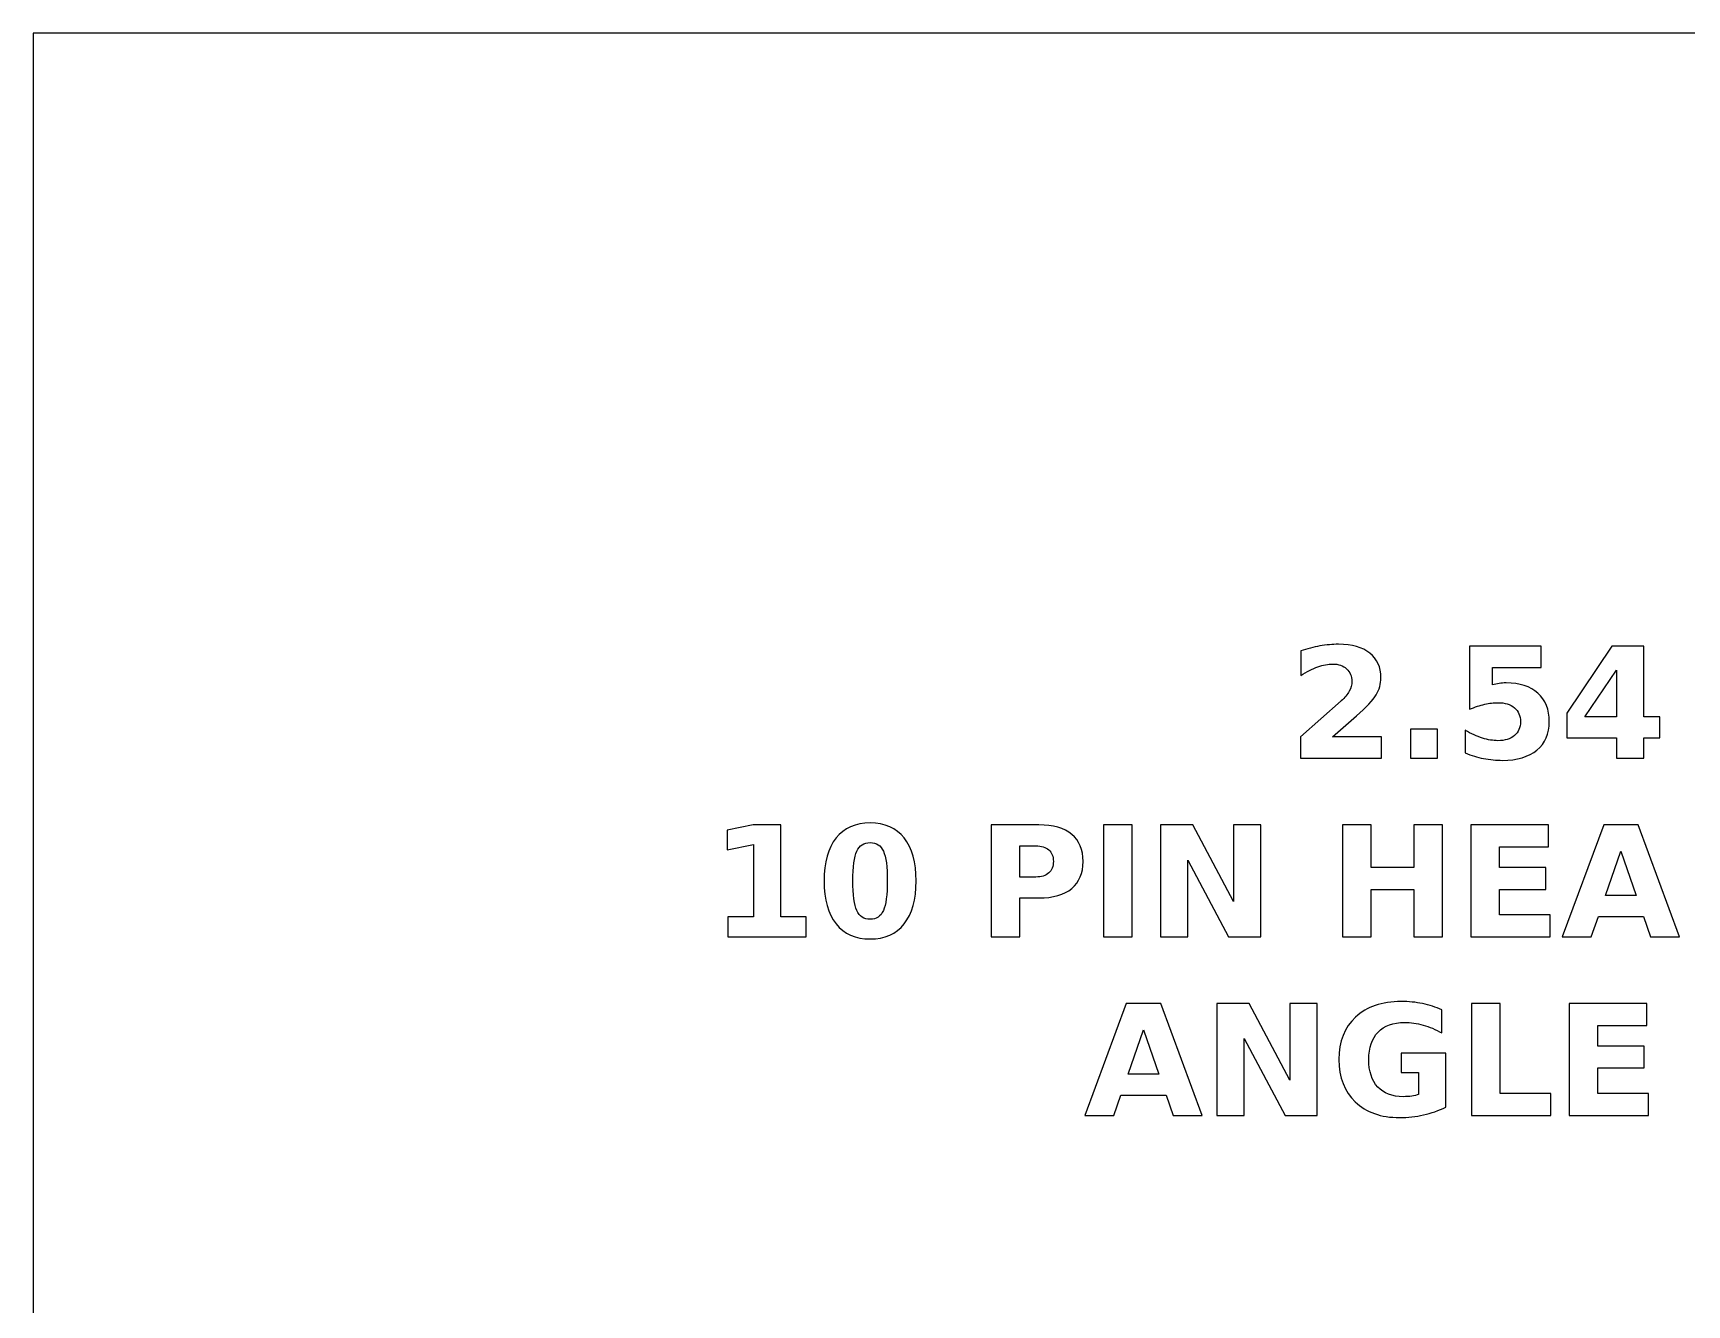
# Model space of a CAD drawing. Header units: centimetres. Extents: x -12 to -9, y -16.35 to -13.35.
# Drawn here: x -12 to -10.479, y -14.52 to -13.35 of the extents above; entities that cross this region are included whole.
import ezdxf

# ---------------------------------------------------------------- set-up
doc = ezdxf.new("R2010")
doc.units = ezdxf.units.CM
doc.header["$MEASUREMENT"] = 0
doc.layers.add('Layer 1', color=7, linetype='Continuous')

msp = doc.modelspace()

# ---------------------------------------------------------------- linework, layer by layer
at = {"layer": 'Layer 1', "color": 7}
msp.add_lwpolyline([(-12, -16.35), (-9, -16.35), (-9, -13.35), (-12, -13.35), (-12, -16.35)], close=True, dxfattribs=at)
at = {"layer": 'Layer 1', "color": 250}
for points, knots in [([(-10.80503, -13.99727), (-10.80503, -13.99727), (-10.75975, -13.99727), (-10.75975, -13.99727), (-10.75975, -13.99727), (-10.75975, -13.99727), (-10.75975, -14.01677), (-10.75975, -14.01677), (-10.75975, -14.01677), (-10.75975, -14.01677), (-10.83452, -14.01677), (-10.83452, -14.01677), (-10.83452, -14.01677), (-10.83452, -14.01677), (-10.83452, -13.99727), (-10.83452, -13.99727), (-10.83452, -13.99727), (-10.83452, -13.99727), (-10.79696, -13.96414), (-10.79696, -13.96414), (-10.79696, -13.96414), (-10.7936, -13.9611), (-10.79113, -13.95814), (-10.78953, -13.95525), (-10.78953, -13.95525), (-10.78791, -13.95235), (-10.78711, -13.94934), (-10.78711, -13.94621), (-10.78711, -13.94621), (-10.78711, -13.94139), (-10.78873, -13.93751), (-10.79197, -13.93457), (-10.79197, -13.93457), (-10.7952, -13.93163), (-10.7995, -13.93018), (-10.80489, -13.93018), (-10.80489, -13.93018), (-10.80902, -13.93018), (-10.81354, -13.93107), (-10.81846, -13.93283), (-10.81846, -13.93283), (-10.82337, -13.9346), (-10.82864, -13.93723), (-10.83424, -13.94071), (-10.83424, -13.94071), (-10.83424, -13.94071), (-10.83424, -13.91811), (-10.83424, -13.91811), (-10.83424, -13.91811), (-10.82826, -13.91614), (-10.82236, -13.91463), (-10.81653, -13.9136), (-10.81653, -13.9136), (-10.81069, -13.91256), (-10.80498, -13.91204), (-10.79936, -13.91204), (-10.79936, -13.91204), (-10.78706, -13.91204), (-10.77749, -13.91475), (-10.77067, -13.92018), (-10.77067, -13.92018), (-10.76385, -13.92559), (-10.76044, -13.93314), (-10.76044, -13.94285), (-10.76044, -13.94285), (-10.76044, -13.94845), (-10.76189, -13.95367), (-10.76479, -13.95852), (-10.76479, -13.95852), (-10.76768, -13.96336), (-10.77377, -13.96985), (-10.78304, -13.97799), (-10.78304, -13.97799), (-10.78304, -13.97799), (-10.80503, -13.99727), (-10.80503, -13.99727)], [0, 0, 0, 0, 0.0526316, 0.0526316, 0.0526316, 0.0526316, 0.1052632, 0.1052632, 0.1052632, 0.1052632, 0.1578947, 0.1578947, 0.1578947, 0.1578947, 0.2105263, 0.2105263, 0.2105263, 0.2105263, 0.2631579, 0.2631579, 0.2631579, 0.2631579, 0.3157895, 0.3157895, 0.3157895, 0.3157895, 0.3684211, 0.3684211, 0.3684211, 0.3684211, 0.4210526, 0.4210526, 0.4210526, 0.4210526, 0.4736842, 0.4736842, 0.4736842, 0.4736842, 0.5263158, 0.5263158, 0.5263158, 0.5263158, 0.5789474, 0.5789474, 0.5789474, 0.5789474, 0.6315789, 0.6315789, 0.6315789, 0.6315789, 0.6842105, 0.6842105, 0.6842105, 0.6842105, 0.7368421, 0.7368421, 0.7368421, 0.7368421, 0.7894737, 0.7894737, 0.7894737, 0.7894737, 0.8421053, 0.8421053, 0.8421053, 0.8421053, 0.8947368, 0.8947368, 0.8947368, 0.8947368, 0.9473684, 0.9473684, 0.9473684, 0.9473684, 1, 1, 1, 1]), ([(-10.67894, -13.9139), (-10.67894, -13.9139), (-10.613, -13.9139), (-10.613, -13.9139), (-10.613, -13.9139), (-10.613, -13.9139), (-10.613, -13.9334), (-10.613, -13.9334), (-10.613, -13.9334), (-10.613, -13.9334), (-10.6578, -13.9334), (-10.6578, -13.9334), (-10.6578, -13.9334), (-10.6578, -13.9334), (-10.6578, -13.94932), (-10.6578, -13.94932), (-10.6578, -13.94932), (-10.65578, -13.94878), (-10.65375, -13.94836), (-10.65171, -13.94805), (-10.65171, -13.94805), (-10.64966, -13.94774), (-10.64752, -13.9476), (-10.64533, -13.9476), (-10.64533, -13.9476), (-10.63278, -13.9476), (-10.62302, -13.95073), (-10.61603, -13.95701), (-10.61603, -13.95701), (-10.60905, -13.96327), (-10.60557, -13.97201), (-10.60557, -13.98321), (-10.60557, -13.98321), (-10.60557, -13.99433), (-10.60938, -14.00304), (-10.61697, -14.00934), (-10.61697, -14.00934), (-10.62457, -14.01562), (-10.63513, -14.01877), (-10.64863, -14.01877), (-10.64863, -14.01877), (-10.65446, -14.01877), (-10.66025, -14.0182), (-10.66596, -14.01708), (-10.66596, -14.01708), (-10.67168, -14.01595), (-10.67737, -14.01425), (-10.68301, -14.01195), (-10.68301, -14.01195), (-10.68301, -14.01195), (-10.68301, -13.99106), (-10.68301, -13.99106), (-10.68301, -13.99106), (-10.67741, -13.99429), (-10.6721, -13.99669), (-10.66707, -13.99828), (-10.66707, -13.99828), (-10.66203, -13.99991), (-10.65728, -14.00071), (-10.65284, -14.00071), (-10.65284, -14.00071), (-10.64639, -14.00071), (-10.64134, -13.99913), (-10.63764, -13.99598), (-10.63764, -13.99598), (-10.63395, -13.99285), (-10.63209, -13.9886), (-10.63209, -13.98321), (-10.63209, -13.98321), (-10.63209, -13.9778), (-10.63395, -13.97354), (-10.63764, -13.97042), (-10.63764, -13.97042), (-10.64134, -13.96729), (-10.64639, -13.96574), (-10.65284, -13.96574), (-10.65284, -13.96574), (-10.65665, -13.96574), (-10.66072, -13.96623), (-10.66502, -13.96722), (-10.66502, -13.96722), (-10.66935, -13.9682), (-10.67398, -13.96973), (-10.67894, -13.9718), (-10.67894, -13.9718), (-10.67894, -13.9718), (-10.67894, -13.9139), (-10.67894, -13.9139)], [0, 0, 0, 0, 0.0454545, 0.0454545, 0.0454545, 0.0454545, 0.0909091, 0.0909091, 0.0909091, 0.0909091, 0.1363636, 0.1363636, 0.1363636, 0.1363636, 0.1818182, 0.1818182, 0.1818182, 0.1818182, 0.2272727, 0.2272727, 0.2272727, 0.2272727, 0.2727273, 0.2727273, 0.2727273, 0.2727273, 0.3181818, 0.3181818, 0.3181818, 0.3181818, 0.3636364, 0.3636364, 0.3636364, 0.3636364, 0.4090909, 0.4090909, 0.4090909, 0.4090909, 0.4545455, 0.4545455, 0.4545455, 0.4545455, 0.5, 0.5, 0.5, 0.5, 0.5454545, 0.5454545, 0.5454545, 0.5454545, 0.5909091, 0.5909091, 0.5909091, 0.5909091, 0.6363636, 0.6363636, 0.6363636, 0.6363636, 0.6818182, 0.6818182, 0.6818182, 0.6818182, 0.7272727, 0.7272727, 0.7272727, 0.7272727, 0.7727273, 0.7727273, 0.7727273, 0.7727273, 0.8181818, 0.8181818, 0.8181818, 0.8181818, 0.8636364, 0.8636364, 0.8636364, 0.8636364, 0.9090909, 0.9090909, 0.9090909, 0.9090909, 0.9545455, 0.9545455, 0.9545455, 0.9545455, 1, 1, 1, 1]), ([(-10.54816, -13.9139), (-10.54816, -13.9139), (-10.51866, -13.9139), (-10.51866, -13.9139), (-10.51866, -13.9139), (-10.51866, -13.9139), (-10.51866, -13.97881), (-10.51866, -13.97881), (-10.51866, -13.97881), (-10.51866, -13.97881), (-10.50399, -13.97881), (-10.50399, -13.97881), (-10.50399, -13.97881), (-10.50399, -13.97881), (-10.50399, -13.99803), (-10.50399, -13.99803), (-10.50399, -13.99803), (-10.50399, -13.99803), (-10.51866, -13.99803), (-10.51866, -13.99803), (-10.51866, -13.99803), (-10.51866, -13.99803), (-10.51866, -14.01677), (-10.51866, -14.01677), (-10.51866, -14.01677), (-10.51866, -14.01677), (-10.54373, -14.01677), (-10.54373, -14.01677), (-10.54373, -14.01677), (-10.54373, -14.01677), (-10.54373, -13.99803), (-10.54373, -13.99803), (-10.54373, -13.99803), (-10.54373, -13.99803), (-10.58936, -13.99803), (-10.58936, -13.99803), (-10.58936, -13.99803), (-10.58936, -13.99803), (-10.58936, -13.97528), (-10.58936, -13.97528), (-10.58936, -13.97528), (-10.58936, -13.97528), (-10.54816, -13.9139), (-10.54816, -13.9139)], [0, 0, 0, 0, 0.0909091, 0.0909091, 0.0909091, 0.0909091, 0.1818182, 0.1818182, 0.1818182, 0.1818182, 0.2727273, 0.2727273, 0.2727273, 0.2727273, 0.3636364, 0.3636364, 0.3636364, 0.3636364, 0.4545455, 0.4545455, 0.4545455, 0.4545455, 0.5454545, 0.5454545, 0.5454545, 0.5454545, 0.6363636, 0.6363636, 0.6363636, 0.6363636, 0.7272727, 0.7272727, 0.7272727, 0.7272727, 0.8181818, 0.8181818, 0.8181818, 0.8181818, 0.9090909, 0.9090909, 0.9090909, 0.9090909, 1, 1, 1, 1]), ([(-10.54373, -13.93575), (-10.54373, -13.93575), (-10.57283, -13.97881), (-10.57283, -13.97881), (-10.57283, -13.97881), (-10.57283, -13.97881), (-10.54373, -13.97881), (-10.54373, -13.97881), (-10.54373, -13.97881), (-10.54373, -13.97881), (-10.54373, -13.93575), (-10.54373, -13.93575)], [0, 0, 0, 0, 0.3333333, 0.3333333, 0.3333333, 0.3333333, 0.6666667, 0.6666667, 0.6666667, 0.6666667, 1, 1, 1, 1]), ([(-10.73311, -13.9901), (-10.73311, -13.9901), (-10.70829, -13.9901), (-10.70829, -13.9901), (-10.70829, -13.9901), (-10.70829, -13.9901), (-10.70829, -14.01677), (-10.70829, -14.01677), (-10.70829, -14.01677), (-10.70829, -14.01677), (-10.73311, -14.01677), (-10.73311, -14.01677), (-10.73311, -14.01677), (-10.73311, -14.01677), (-10.73311, -13.9901), (-10.73311, -13.9901)], [0, 0, 0, 0, 0.25, 0.25, 0.25, 0.25, 0.5, 0.5, 0.5, 0.5, 0.75, 0.75, 0.75, 0.75, 1, 1, 1, 1]), ([(-11.36095, -14.1627), (-11.36095, -14.1627), (-11.33752, -14.1627), (-11.33752, -14.1627), (-11.33752, -14.1627), (-11.33752, -14.1627), (-11.33752, -14.09621), (-11.33752, -14.09621), (-11.33752, -14.09621), (-11.33752, -14.09621), (-11.36156, -14.10118), (-11.36156, -14.10118), (-11.36156, -14.10118), (-11.36156, -14.10118), (-11.36156, -14.08311), (-11.36156, -14.08311), (-11.36156, -14.08311), (-11.36156, -14.08311), (-11.33766, -14.07815), (-11.33766, -14.07815), (-11.33766, -14.07815), (-11.33766, -14.07815), (-11.31245, -14.07815), (-11.31245, -14.07815), (-11.31245, -14.07815), (-11.31245, -14.07815), (-11.31245, -14.1627), (-11.31245, -14.1627), (-11.31245, -14.1627), (-11.31245, -14.1627), (-11.28903, -14.1627), (-11.28903, -14.1627), (-11.28903, -14.1627), (-11.28903, -14.1627), (-11.28903, -14.18102), (-11.28903, -14.18102), (-11.28903, -14.18102), (-11.28903, -14.18102), (-11.36095, -14.18102), (-11.36095, -14.18102), (-11.36095, -14.18102), (-11.36095, -14.18102), (-11.36095, -14.1627), (-11.36095, -14.1627)], [0, 0, 0, 0, 0.0909091, 0.0909091, 0.0909091, 0.0909091, 0.1818182, 0.1818182, 0.1818182, 0.1818182, 0.2727273, 0.2727273, 0.2727273, 0.2727273, 0.3636364, 0.3636364, 0.3636364, 0.3636364, 0.4545455, 0.4545455, 0.4545455, 0.4545455, 0.5454545, 0.5454545, 0.5454545, 0.5454545, 0.6363636, 0.6363636, 0.6363636, 0.6363636, 0.7272727, 0.7272727, 0.7272727, 0.7272727, 0.8181818, 0.8181818, 0.8181818, 0.8181818, 0.9090909, 0.9090909, 0.9090909, 0.9090909, 1, 1, 1, 1]), ([(-11.18785, -14.12968), (-11.18785, -14.14673), (-11.19152, -14.15988), (-11.19888, -14.16914), (-11.19888, -14.16914), (-11.20622, -14.17839), (-11.21666, -14.18302), (-11.23016, -14.18302), (-11.23016, -14.18302), (-11.24371, -14.18302), (-11.25417, -14.17839), (-11.26151, -14.16914), (-11.26151, -14.16914), (-11.26887, -14.15988), (-11.27254, -14.14673), (-11.27254, -14.12968), (-11.27254, -14.12968), (-11.27254, -14.11261), (-11.26887, -14.09943), (-11.26151, -14.09017), (-11.26151, -14.09017), (-11.25417, -14.08093), (-11.24371, -14.07629), (-11.23016, -14.07629), (-11.23016, -14.07629), (-11.21666, -14.07629), (-11.20622, -14.08093), (-11.19888, -14.09017), (-11.19888, -14.09017), (-11.19152, -14.09943), (-11.18785, -14.11261), (-11.18785, -14.12968)], [0, 0, 0, 0, 0.125, 0.125, 0.125, 0.125, 0.25, 0.25, 0.25, 0.25, 0.375, 0.375, 0.375, 0.375, 0.5, 0.5, 0.5, 0.5, 0.625, 0.625, 0.625, 0.625, 0.75, 0.75, 0.75, 0.75, 0.875, 0.875, 0.875, 0.875, 1, 1, 1, 1]), ([(-11.11901, -14.07815), (-11.11901, -14.07815), (-11.07499, -14.07815), (-11.07499, -14.07815), (-11.07499, -14.07815), (-11.06189, -14.07815), (-11.05184, -14.08107), (-11.04483, -14.08688), (-11.04483, -14.08688), (-11.03783, -14.09269), (-11.03432, -14.10096), (-11.03432, -14.11171), (-11.03432, -14.11171), (-11.03432, -14.12248), (-11.03783, -14.13078), (-11.04483, -14.13659), (-11.04483, -14.13659), (-11.05184, -14.1424), (-11.06189, -14.14532), (-11.07499, -14.14532), (-11.07499, -14.14532), (-11.07499, -14.14532), (-11.09248, -14.14532), (-11.09248, -14.14532), (-11.09248, -14.14532), (-11.09248, -14.14532), (-11.09248, -14.18102), (-11.09248, -14.18102), (-11.09248, -14.18102), (-11.09248, -14.18102), (-11.11901, -14.18102), (-11.11901, -14.18102), (-11.11901, -14.18102), (-11.11901, -14.18102), (-11.11901, -14.07815), (-11.11901, -14.07815)], [0, 0, 0, 0, 0.1111111, 0.1111111, 0.1111111, 0.1111111, 0.2222222, 0.2222222, 0.2222222, 0.2222222, 0.3333333, 0.3333333, 0.3333333, 0.3333333, 0.4444444, 0.4444444, 0.4444444, 0.4444444, 0.5555556, 0.5555556, 0.5555556, 0.5555556, 0.6666667, 0.6666667, 0.6666667, 0.6666667, 0.7777778, 0.7777778, 0.7777778, 0.7777778, 0.8888889, 0.8888889, 0.8888889, 0.8888889, 1, 1, 1, 1]), ([(-11.0156, -14.07815), (-11.0156, -14.07815), (-10.98907, -14.07815), (-10.98907, -14.07815), (-10.98907, -14.07815), (-10.98907, -14.07815), (-10.98907, -14.18102), (-10.98907, -14.18102), (-10.98907, -14.18102), (-10.98907, -14.18102), (-11.0156, -14.18102), (-11.0156, -14.18102), (-11.0156, -14.18102), (-11.0156, -14.18102), (-11.0156, -14.07815), (-11.0156, -14.07815)], [0, 0, 0, 0, 0.25, 0.25, 0.25, 0.25, 0.5, 0.5, 0.5, 0.5, 0.75, 0.75, 0.75, 0.75, 1, 1, 1, 1]), ([(-10.96311, -14.07815), (-10.96311, -14.07815), (-10.93348, -14.07815), (-10.93348, -14.07815), (-10.93348, -14.07815), (-10.93348, -14.07815), (-10.89606, -14.14871), (-10.89606, -14.14871), (-10.89606, -14.14871), (-10.89606, -14.14871), (-10.89606, -14.07815), (-10.89606, -14.07815), (-10.89606, -14.07815), (-10.89606, -14.07815), (-10.87092, -14.07815), (-10.87092, -14.07815), (-10.87092, -14.07815), (-10.87092, -14.07815), (-10.87092, -14.18102), (-10.87092, -14.18102), (-10.87092, -14.18102), (-10.87092, -14.18102), (-10.90055, -14.18102), (-10.90055, -14.18102), (-10.90055, -14.18102), (-10.90055, -14.18102), (-10.93797, -14.11046), (-10.93797, -14.11046), (-10.93797, -14.11046), (-10.93797, -14.11046), (-10.93797, -14.18102), (-10.93797, -14.18102), (-10.93797, -14.18102), (-10.93797, -14.18102), (-10.96311, -14.18102), (-10.96311, -14.18102), (-10.96311, -14.18102), (-10.96311, -14.18102), (-10.96311, -14.07815), (-10.96311, -14.07815)], [0, 0, 0, 0, 0.1, 0.1, 0.1, 0.1, 0.2, 0.2, 0.2, 0.2, 0.3, 0.3, 0.3, 0.3, 0.4, 0.4, 0.4, 0.4, 0.5, 0.5, 0.5, 0.5, 0.6, 0.6, 0.6, 0.6, 0.7, 0.7, 0.7, 0.7, 0.8, 0.8, 0.8, 0.8, 0.9, 0.9, 0.9, 0.9, 1, 1, 1, 1]), ([(-10.79589, -14.07815), (-10.79589, -14.07815), (-10.76936, -14.07815), (-10.76936, -14.07815), (-10.76936, -14.07815), (-10.76936, -14.07815), (-10.76936, -14.11736), (-10.76936, -14.11736), (-10.76936, -14.11736), (-10.76936, -14.11736), (-10.73023, -14.11736), (-10.73023, -14.11736), (-10.73023, -14.11736), (-10.73023, -14.11736), (-10.73023, -14.07815), (-10.73023, -14.07815), (-10.73023, -14.07815), (-10.73023, -14.07815), (-10.7037, -14.07815), (-10.7037, -14.07815), (-10.7037, -14.07815), (-10.7037, -14.07815), (-10.7037, -14.18102), (-10.7037, -14.18102), (-10.7037, -14.18102), (-10.7037, -14.18102), (-10.73023, -14.18102), (-10.73023, -14.18102), (-10.73023, -14.18102), (-10.73023, -14.18102), (-10.73023, -14.13742), (-10.73023, -14.13742), (-10.73023, -14.13742), (-10.73023, -14.13742), (-10.76936, -14.13742), (-10.76936, -14.13742), (-10.76936, -14.13742), (-10.76936, -14.13742), (-10.76936, -14.18102), (-10.76936, -14.18102), (-10.76936, -14.18102), (-10.76936, -14.18102), (-10.79589, -14.18102), (-10.79589, -14.18102), (-10.79589, -14.18102), (-10.79589, -14.18102), (-10.79589, -14.07815), (-10.79589, -14.07815)], [0, 0, 0, 0, 0.0833333, 0.0833333, 0.0833333, 0.0833333, 0.1666667, 0.1666667, 0.1666667, 0.1666667, 0.25, 0.25, 0.25, 0.25, 0.3333333, 0.3333333, 0.3333333, 0.3333333, 0.4166667, 0.4166667, 0.4166667, 0.4166667, 0.5, 0.5, 0.5, 0.5, 0.5833333, 0.5833333, 0.5833333, 0.5833333, 0.6666667, 0.6666667, 0.6666667, 0.6666667, 0.75, 0.75, 0.75, 0.75, 0.8333333, 0.8333333, 0.8333333, 0.8333333, 0.9166667, 0.9166667, 0.9166667, 0.9166667, 1, 1, 1, 1]), ([(-10.6778, -14.07815), (-10.6778, -14.07815), (-10.60621, -14.07815), (-10.60621, -14.07815), (-10.60621, -14.07815), (-10.60621, -14.07815), (-10.60621, -14.09821), (-10.60621, -14.09821), (-10.60621, -14.09821), (-10.60621, -14.09821), (-10.65127, -14.09821), (-10.65127, -14.09821), (-10.65127, -14.09821), (-10.65127, -14.09821), (-10.65127, -14.11736), (-10.65127, -14.11736), (-10.65127, -14.11736), (-10.65127, -14.11736), (-10.60892, -14.11736), (-10.60892, -14.11736), (-10.60892, -14.11736), (-10.60892, -14.11736), (-10.60892, -14.13742), (-10.60892, -14.13742), (-10.60892, -14.13742), (-10.60892, -14.13742), (-10.65127, -14.13742), (-10.65127, -14.13742), (-10.65127, -14.13742), (-10.65127, -14.13742), (-10.65127, -14.16096), (-10.65127, -14.16096), (-10.65127, -14.16096), (-10.65127, -14.16096), (-10.60471, -14.16096), (-10.60471, -14.16096), (-10.60471, -14.16096), (-10.60471, -14.16096), (-10.60471, -14.18102), (-10.60471, -14.18102), (-10.60471, -14.18102), (-10.60471, -14.18102), (-10.6778, -14.18102), (-10.6778, -14.18102), (-10.6778, -14.18102), (-10.6778, -14.18102), (-10.6778, -14.07815), (-10.6778, -14.07815)], [0, 0, 0, 0, 0.0833333, 0.0833333, 0.0833333, 0.0833333, 0.1666667, 0.1666667, 0.1666667, 0.1666667, 0.25, 0.25, 0.25, 0.25, 0.3333333, 0.3333333, 0.3333333, 0.3333333, 0.4166667, 0.4166667, 0.4166667, 0.4166667, 0.5, 0.5, 0.5, 0.5, 0.5833333, 0.5833333, 0.5833333, 0.5833333, 0.6666667, 0.6666667, 0.6666667, 0.6666667, 0.75, 0.75, 0.75, 0.75, 0.8333333, 0.8333333, 0.8333333, 0.8333333, 0.9166667, 0.9166667, 0.9166667, 0.9166667, 1, 1, 1, 1]), ([(-10.51898, -14.1623), (-10.51898, -14.1623), (-10.56047, -14.1623), (-10.56047, -14.1623), (-10.56047, -14.1623), (-10.56047, -14.1623), (-10.56701, -14.18102), (-10.56701, -14.18102), (-10.56701, -14.18102), (-10.56701, -14.18102), (-10.59368, -14.18102), (-10.59368, -14.18102), (-10.59368, -14.18102), (-10.59368, -14.18102), (-10.55558, -14.07815), (-10.55558, -14.07815), (-10.55558, -14.07815), (-10.55558, -14.07815), (-10.52395, -14.07815), (-10.52395, -14.07815), (-10.52395, -14.07815), (-10.52395, -14.07815), (-10.48585, -14.18102), (-10.48585, -14.18102), (-10.48585, -14.18102), (-10.48585, -14.18102), (-10.51252, -14.18102), (-10.51252, -14.18102), (-10.51252, -14.18102), (-10.51252, -14.18102), (-10.51898, -14.1623), (-10.51898, -14.1623)], [0, 0, 0, 0, 0.125, 0.125, 0.125, 0.125, 0.25, 0.25, 0.25, 0.25, 0.375, 0.375, 0.375, 0.375, 0.5, 0.5, 0.5, 0.5, 0.625, 0.625, 0.625, 0.625, 0.75, 0.75, 0.75, 0.75, 0.875, 0.875, 0.875, 0.875, 1, 1, 1, 1]), ([(-11.21438, -14.12949), (-11.21438, -14.11663), (-11.21558, -14.10757), (-11.218, -14.1023), (-11.218, -14.1023), (-11.2204, -14.09706), (-11.22447, -14.09443), (-11.23016, -14.09443), (-11.23016, -14.09443), (-11.23585, -14.09443), (-11.23992, -14.09706), (-11.24237, -14.1023), (-11.24237, -14.1023), (-11.24479, -14.10757), (-11.24601, -14.11663), (-11.24601, -14.12949), (-11.24601, -14.12949), (-11.24601, -14.14247), (-11.24479, -14.15165), (-11.24237, -14.15696), (-11.24237, -14.15696), (-11.23992, -14.1623), (-11.23585, -14.16496), (-11.23016, -14.16496), (-11.23016, -14.16496), (-11.22452, -14.16496), (-11.22047, -14.1623), (-11.21802, -14.15696), (-11.21802, -14.15696), (-11.2156, -14.15165), (-11.21438, -14.14247), (-11.21438, -14.12949)], [0, 0, 0, 0, 0.125, 0.125, 0.125, 0.125, 0.25, 0.25, 0.25, 0.25, 0.375, 0.375, 0.375, 0.375, 0.5, 0.5, 0.5, 0.5, 0.625, 0.625, 0.625, 0.625, 0.75, 0.75, 0.75, 0.75, 0.875, 0.875, 0.875, 0.875, 1, 1, 1, 1]), ([(-11.09248, -14.09737), (-11.09248, -14.09737), (-11.09248, -14.1261), (-11.09248, -14.1261), (-11.09248, -14.1261), (-11.09248, -14.1261), (-11.07781, -14.1261), (-11.07781, -14.1261), (-11.07781, -14.1261), (-11.07266, -14.1261), (-11.06868, -14.12486), (-11.06588, -14.12234), (-11.06588, -14.12234), (-11.06308, -14.11985), (-11.06167, -14.1163), (-11.06167, -14.11171), (-11.06167, -14.11171), (-11.06167, -14.1071), (-11.06308, -14.10357), (-11.06588, -14.10108), (-11.06588, -14.10108), (-11.06868, -14.09861), (-11.07266, -14.09737), (-11.07781, -14.09737), (-11.07781, -14.09737), (-11.07781, -14.09737), (-11.09248, -14.09737), (-11.09248, -14.09737)], [0, 0, 0, 0, 0.1428571, 0.1428571, 0.1428571, 0.1428571, 0.2857143, 0.2857143, 0.2857143, 0.2857143, 0.4285714, 0.4285714, 0.4285714, 0.4285714, 0.5714286, 0.5714286, 0.5714286, 0.5714286, 0.7142857, 0.7142857, 0.7142857, 0.7142857, 0.8571429, 0.8571429, 0.8571429, 0.8571429, 1, 1, 1, 1]), ([(-10.55386, -14.1432), (-10.55386, -14.1432), (-10.52566, -14.1432), (-10.52566, -14.1432), (-10.52566, -14.1432), (-10.52566, -14.1432), (-10.53973, -14.10228), (-10.53973, -14.10228), (-10.53973, -14.10228), (-10.53973, -14.10228), (-10.55386, -14.1432), (-10.55386, -14.1432)], [0, 0, 0, 0, 0.3333333, 0.3333333, 0.3333333, 0.3333333, 0.6666667, 0.6666667, 0.6666667, 0.6666667, 1, 1, 1, 1]), ([(-10.95799, -14.32655), (-10.95799, -14.32655), (-10.99948, -14.32655), (-10.99948, -14.32655), (-10.99948, -14.32655), (-10.99948, -14.32655), (-11.00602, -14.34527), (-11.00602, -14.34527), (-11.00602, -14.34527), (-11.00602, -14.34527), (-11.03269, -14.34527), (-11.03269, -14.34527), (-11.03269, -14.34527), (-11.03269, -14.34527), (-10.99459, -14.2424), (-10.99459, -14.2424), (-10.99459, -14.2424), (-10.99459, -14.2424), (-10.96296, -14.2424), (-10.96296, -14.2424), (-10.96296, -14.2424), (-10.96296, -14.2424), (-10.92486, -14.34527), (-10.92486, -14.34527), (-10.92486, -14.34527), (-10.92486, -14.34527), (-10.95153, -14.34527), (-10.95153, -14.34527), (-10.95153, -14.34527), (-10.95153, -14.34527), (-10.95799, -14.32655), (-10.95799, -14.32655)], [0, 0, 0, 0, 0.125, 0.125, 0.125, 0.125, 0.25, 0.25, 0.25, 0.25, 0.375, 0.375, 0.375, 0.375, 0.5, 0.5, 0.5, 0.5, 0.625, 0.625, 0.625, 0.625, 0.75, 0.75, 0.75, 0.75, 0.875, 0.875, 0.875, 0.875, 1, 1, 1, 1]), ([(-10.91119, -14.2424), (-10.91119, -14.2424), (-10.88156, -14.2424), (-10.88156, -14.2424), (-10.88156, -14.2424), (-10.88156, -14.2424), (-10.84414, -14.31296), (-10.84414, -14.31296), (-10.84414, -14.31296), (-10.84414, -14.31296), (-10.84414, -14.2424), (-10.84414, -14.2424), (-10.84414, -14.2424), (-10.84414, -14.2424), (-10.819, -14.2424), (-10.819, -14.2424), (-10.819, -14.2424), (-10.819, -14.2424), (-10.819, -14.34527), (-10.819, -14.34527), (-10.819, -14.34527), (-10.819, -14.34527), (-10.84863, -14.34527), (-10.84863, -14.34527), (-10.84863, -14.34527), (-10.84863, -14.34527), (-10.88605, -14.27471), (-10.88605, -14.27471), (-10.88605, -14.27471), (-10.88605, -14.27471), (-10.88605, -14.34527), (-10.88605, -14.34527), (-10.88605, -14.34527), (-10.88605, -14.34527), (-10.91119, -14.34527), (-10.91119, -14.34527), (-10.91119, -14.34527), (-10.91119, -14.34527), (-10.91119, -14.2424), (-10.91119, -14.2424)], [0, 0, 0, 0, 0.1, 0.1, 0.1, 0.1, 0.2, 0.2, 0.2, 0.2, 0.3, 0.3, 0.3, 0.3, 0.4, 0.4, 0.4, 0.4, 0.5, 0.5, 0.5, 0.5, 0.6, 0.6, 0.6, 0.6, 0.7, 0.7, 0.7, 0.7, 0.8, 0.8, 0.8, 0.8, 0.9, 0.9, 0.9, 0.9, 1, 1, 1, 1]), ([(-10.70063, -14.33763), (-10.70724, -14.34085), (-10.7141, -14.34325), (-10.72123, -14.34487), (-10.72123, -14.34487), (-10.72836, -14.34647), (-10.73569, -14.34727), (-10.74329, -14.34727), (-10.74329, -14.34727), (-10.76041, -14.34727), (-10.77398, -14.34247), (-10.784, -14.3329), (-10.784, -14.3329), (-10.79402, -14.32333), (-10.79903, -14.31035), (-10.79903, -14.29393), (-10.79903, -14.29393), (-10.79903, -14.27735), (-10.79392, -14.26432), (-10.78374, -14.25479), (-10.78374, -14.25479), (-10.77353, -14.24529), (-10.75956, -14.24054), (-10.74183, -14.24054), (-10.74183, -14.24054), (-10.73499, -14.24054), (-10.72843, -14.24118), (-10.72215, -14.24247), (-10.72215, -14.24247), (-10.71589, -14.24376), (-10.70996, -14.24567), (-10.70441, -14.24819), (-10.70441, -14.24819), (-10.70441, -14.24819), (-10.70441, -14.26947), (-10.70441, -14.26947), (-10.70441, -14.26947), (-10.71015, -14.2662), (-10.71587, -14.26378), (-10.72154, -14.26218), (-10.72154, -14.26218), (-10.7272, -14.26056), (-10.73289, -14.25976), (-10.73859, -14.25976), (-10.73859, -14.25976), (-10.74917, -14.25976), (-10.75731, -14.26272), (-10.76302, -14.26862), (-10.76302, -14.26862), (-10.76874, -14.27453), (-10.77161, -14.28297), (-10.77161, -14.29393), (-10.77161, -14.29393), (-10.77161, -14.30482), (-10.76885, -14.31324), (-10.76333, -14.31916), (-10.76333, -14.31916), (-10.75782, -14.32509), (-10.74999, -14.32805), (-10.73983, -14.32805), (-10.73983, -14.32805), (-10.73708, -14.32805), (-10.73452, -14.32789), (-10.73214, -14.32754), (-10.73214, -14.32754), (-10.72977, -14.32718), (-10.72765, -14.32664), (-10.72577, -14.32591), (-10.72577, -14.32591), (-10.72577, -14.32591), (-10.72577, -14.30592), (-10.72577, -14.30592), (-10.72577, -14.30592), (-10.72577, -14.30592), (-10.74195, -14.30592), (-10.74195, -14.30592), (-10.74195, -14.30592), (-10.74195, -14.30592), (-10.74195, -14.28814), (-10.74195, -14.28814), (-10.74195, -14.28814), (-10.74195, -14.28814), (-10.70063, -14.28814), (-10.70063, -14.28814), (-10.70063, -14.28814), (-10.70063, -14.28814), (-10.70063, -14.33763), (-10.70063, -14.33763)], [0, 0, 0, 0, 0.0454545, 0.0454545, 0.0454545, 0.0454545, 0.0909091, 0.0909091, 0.0909091, 0.0909091, 0.1363636, 0.1363636, 0.1363636, 0.1363636, 0.1818182, 0.1818182, 0.1818182, 0.1818182, 0.2272727, 0.2272727, 0.2272727, 0.2272727, 0.2727273, 0.2727273, 0.2727273, 0.2727273, 0.3181818, 0.3181818, 0.3181818, 0.3181818, 0.3636364, 0.3636364, 0.3636364, 0.3636364, 0.4090909, 0.4090909, 0.4090909, 0.4090909, 0.4545455, 0.4545455, 0.4545455, 0.4545455, 0.5, 0.5, 0.5, 0.5, 0.5454545, 0.5454545, 0.5454545, 0.5454545, 0.5909091, 0.5909091, 0.5909091, 0.5909091, 0.6363636, 0.6363636, 0.6363636, 0.6363636, 0.6818182, 0.6818182, 0.6818182, 0.6818182, 0.7272727, 0.7272727, 0.7272727, 0.7272727, 0.7727273, 0.7727273, 0.7727273, 0.7727273, 0.8181818, 0.8181818, 0.8181818, 0.8181818, 0.8636364, 0.8636364, 0.8636364, 0.8636364, 0.9090909, 0.9090909, 0.9090909, 0.9090909, 0.9545455, 0.9545455, 0.9545455, 0.9545455, 1, 1, 1, 1]), ([(-10.67727, -14.2424), (-10.67727, -14.2424), (-10.65074, -14.2424), (-10.65074, -14.2424), (-10.65074, -14.2424), (-10.65074, -14.2424), (-10.65074, -14.32521), (-10.65074, -14.32521), (-10.65074, -14.32521), (-10.65074, -14.32521), (-10.60418, -14.32521), (-10.60418, -14.32521), (-10.60418, -14.32521), (-10.60418, -14.32521), (-10.60418, -14.34527), (-10.60418, -14.34527), (-10.60418, -14.34527), (-10.60418, -14.34527), (-10.67727, -14.34527), (-10.67727, -14.34527), (-10.67727, -14.34527), (-10.67727, -14.34527), (-10.67727, -14.2424), (-10.67727, -14.2424)], [0, 0, 0, 0, 0.1666667, 0.1666667, 0.1666667, 0.1666667, 0.3333333, 0.3333333, 0.3333333, 0.3333333, 0.5, 0.5, 0.5, 0.5, 0.6666667, 0.6666667, 0.6666667, 0.6666667, 0.8333333, 0.8333333, 0.8333333, 0.8333333, 1, 1, 1, 1]), ([(-10.58736, -14.2424), (-10.58736, -14.2424), (-10.51577, -14.2424), (-10.51577, -14.2424), (-10.51577, -14.2424), (-10.51577, -14.2424), (-10.51577, -14.26246), (-10.51577, -14.26246), (-10.51577, -14.26246), (-10.51577, -14.26246), (-10.56083, -14.26246), (-10.56083, -14.26246), (-10.56083, -14.26246), (-10.56083, -14.26246), (-10.56083, -14.28161), (-10.56083, -14.28161), (-10.56083, -14.28161), (-10.56083, -14.28161), (-10.51848, -14.28161), (-10.51848, -14.28161), (-10.51848, -14.28161), (-10.51848, -14.28161), (-10.51848, -14.30167), (-10.51848, -14.30167), (-10.51848, -14.30167), (-10.51848, -14.30167), (-10.56083, -14.30167), (-10.56083, -14.30167), (-10.56083, -14.30167), (-10.56083, -14.30167), (-10.56083, -14.32521), (-10.56083, -14.32521), (-10.56083, -14.32521), (-10.56083, -14.32521), (-10.51427, -14.32521), (-10.51427, -14.32521), (-10.51427, -14.32521), (-10.51427, -14.32521), (-10.51427, -14.34527), (-10.51427, -14.34527), (-10.51427, -14.34527), (-10.51427, -14.34527), (-10.58736, -14.34527), (-10.58736, -14.34527), (-10.58736, -14.34527), (-10.58736, -14.34527), (-10.58736, -14.2424), (-10.58736, -14.2424)], [0, 0, 0, 0, 0.0833333, 0.0833333, 0.0833333, 0.0833333, 0.1666667, 0.1666667, 0.1666667, 0.1666667, 0.25, 0.25, 0.25, 0.25, 0.3333333, 0.3333333, 0.3333333, 0.3333333, 0.4166667, 0.4166667, 0.4166667, 0.4166667, 0.5, 0.5, 0.5, 0.5, 0.5833333, 0.5833333, 0.5833333, 0.5833333, 0.6666667, 0.6666667, 0.6666667, 0.6666667, 0.75, 0.75, 0.75, 0.75, 0.8333333, 0.8333333, 0.8333333, 0.8333333, 0.9166667, 0.9166667, 0.9166667, 0.9166667, 1, 1, 1, 1]), ([(-10.99287, -14.30745), (-10.99287, -14.30745), (-10.96467, -14.30745), (-10.96467, -14.30745), (-10.96467, -14.30745), (-10.96467, -14.30745), (-10.97874, -14.26653), (-10.97874, -14.26653), (-10.97874, -14.26653), (-10.97874, -14.26653), (-10.99287, -14.30745), (-10.99287, -14.30745)], [0, 0, 0, 0, 0.3333333, 0.3333333, 0.3333333, 0.3333333, 0.6666667, 0.6666667, 0.6666667, 0.6666667, 1, 1, 1, 1])]:
    msp.add_open_spline(points, degree=3, knots=knots, dxfattribs=at)

doc.saveas('drawing.dxf')
